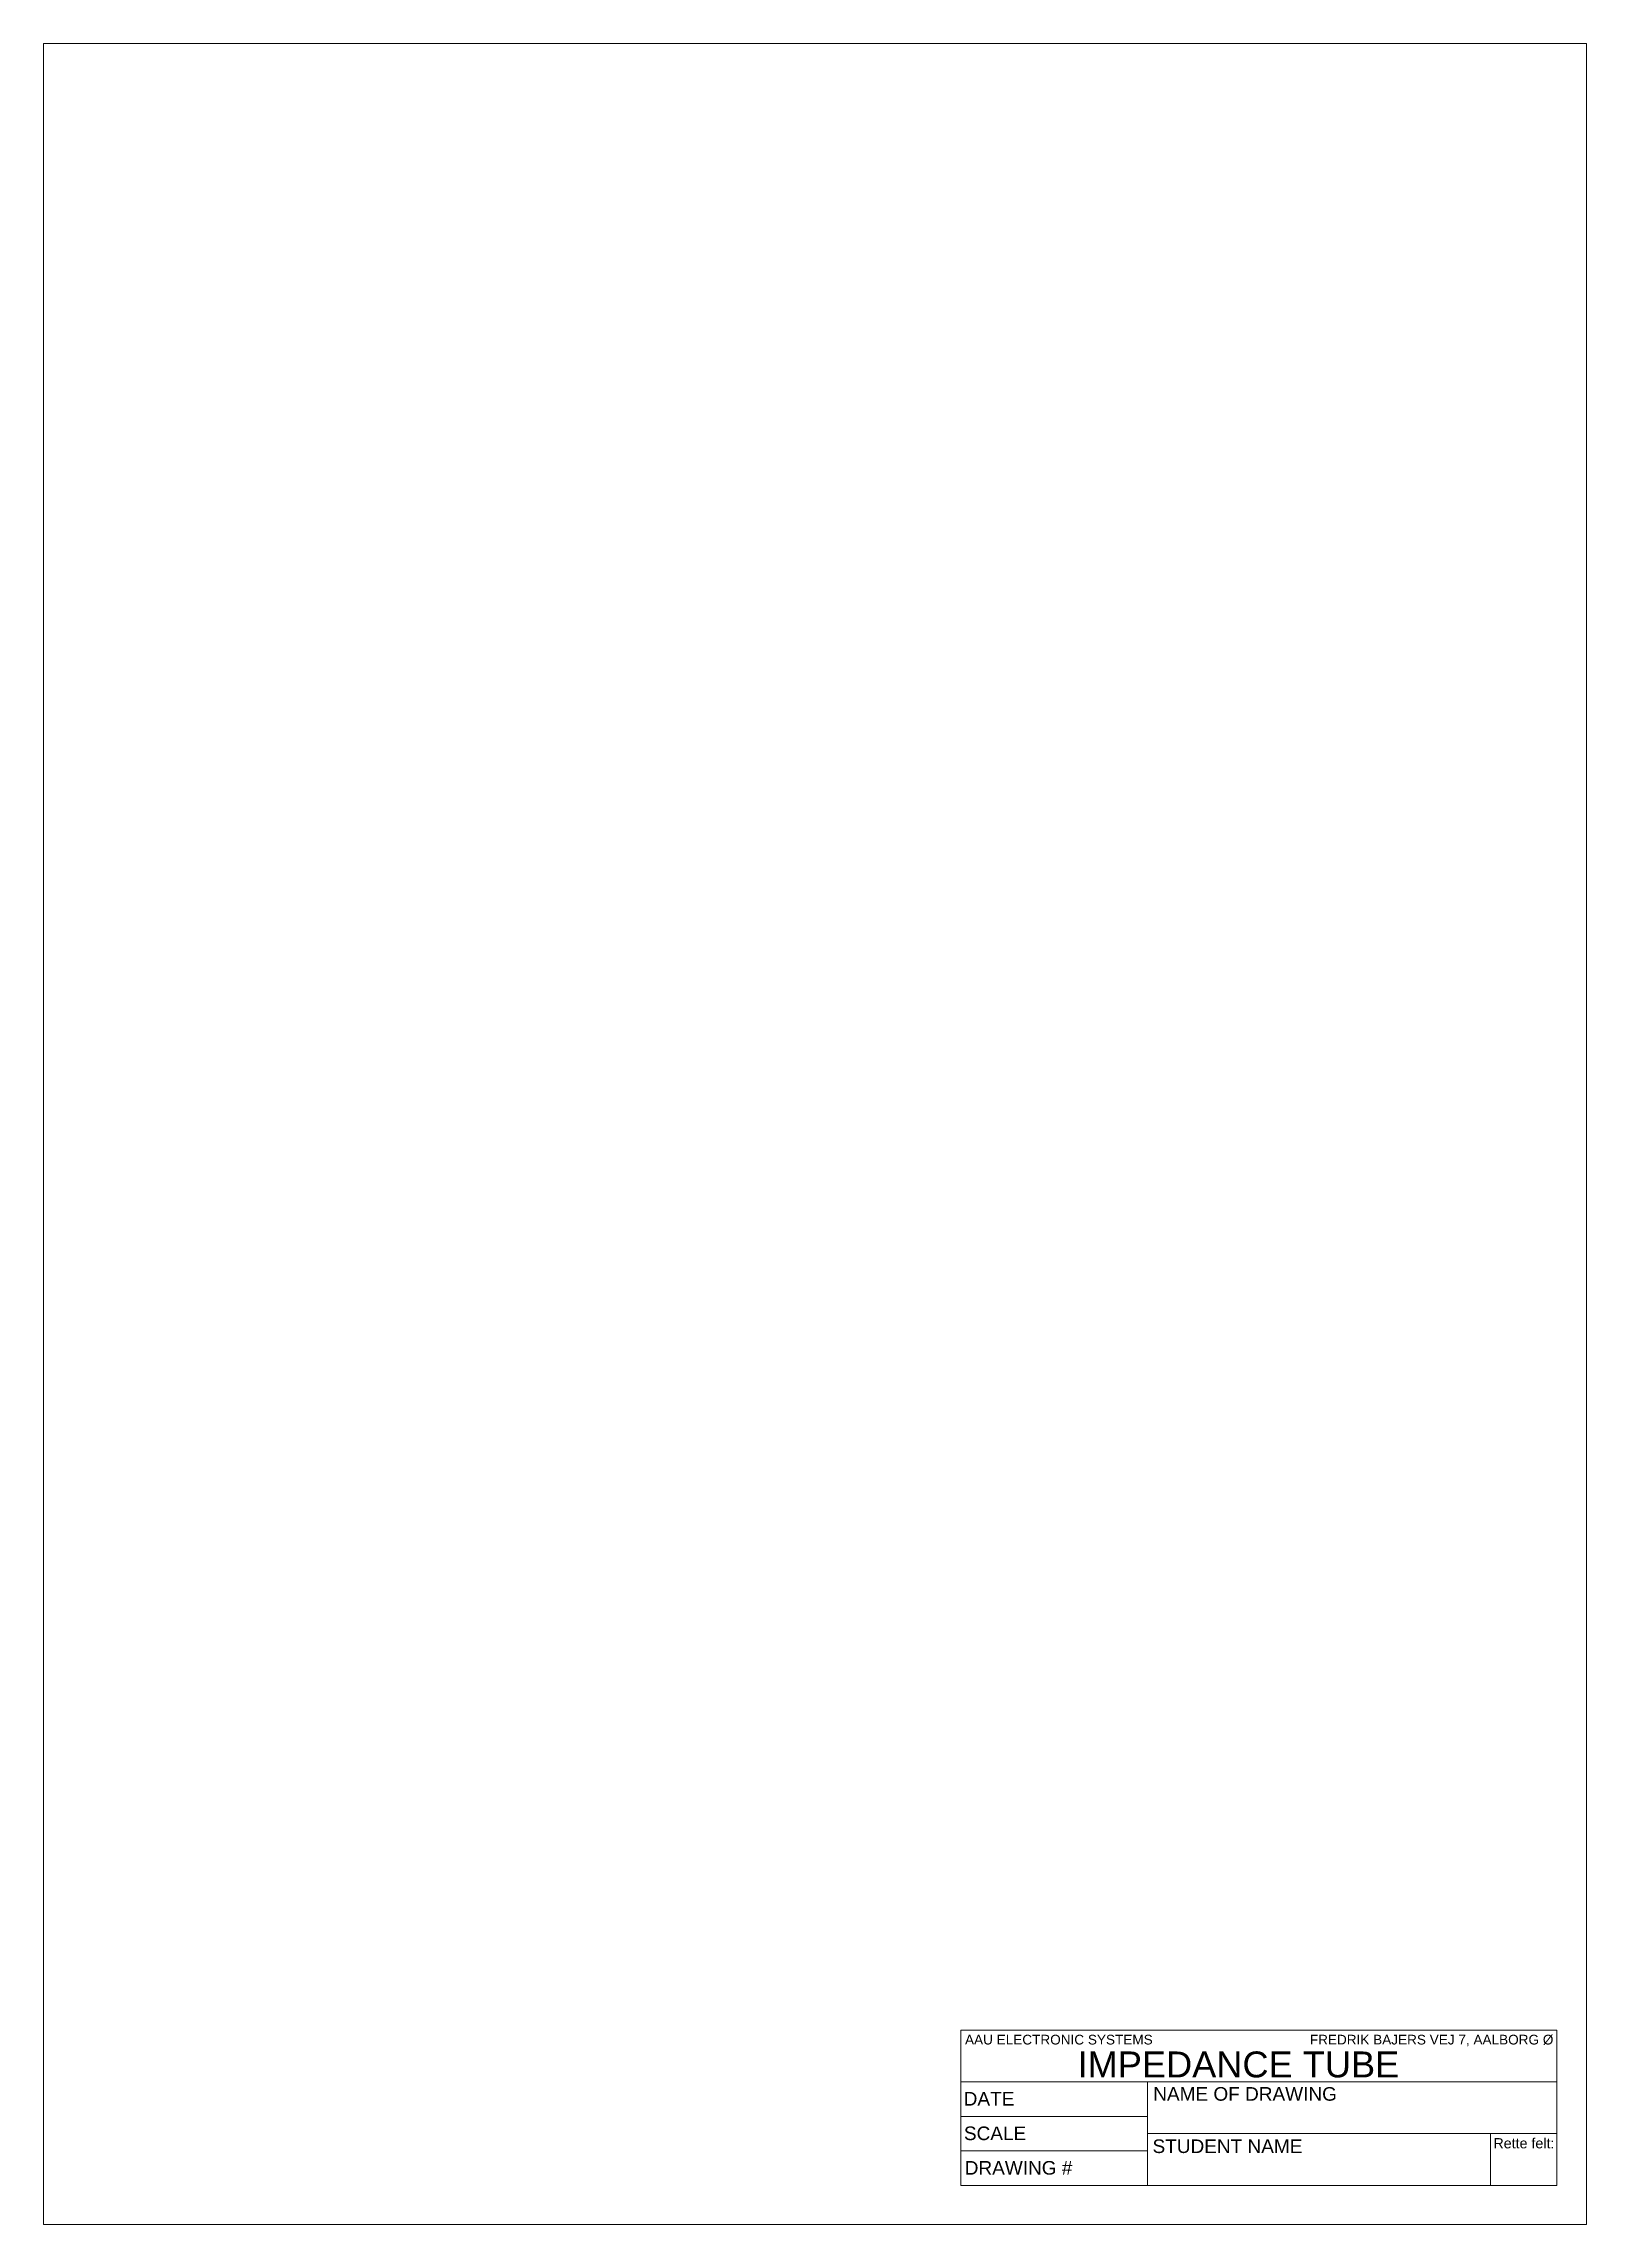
# Paper-space layout 'A3 stående' of a CAD drawing. Header units: millimetres. Extents: x -6 to 292, y -7 to 414.
import ezdxf

# ---------------------------------------------------------------- set-up
doc = ezdxf.new("R2010")
doc.units = ezdxf.units.MM
doc.layers.add('Tegnehoved', color=31, linetype='Continuous', lineweight=15)
doc.layers.add('Tynd fuldstregslinje (Projektionslinje)', color=30, linetype='Continuous', lineweight=9)
doc.layers.add('Usynling-linie-i-AutoCAD', color=4, linetype='Continuous', lineweight=9, plot=False)
doc.styles.add('Annotative', font='arial.ttf')

# ---------------------------------------------------------------- blocks, each defined once
blk = doc.blocks.new('Tegningshoved 2013')
at = {"layer": 'Tegnehoved', "color": 7}
for p, q in [((-83.72, 16.86), (-119.73, 16.86)), ((-83.72, 10.19), (-119.73, 10.19))]:
    blk.add_line(p, q, dxfattribs=at)
blk.add_lwpolyline([(-119.73, 3.53), (-119.73, 33.53), (-4.73, 33.53), (-4.73, 3.53)], close=True, dxfattribs=at)
for points in [[(-119.73, 23.53), (-4.73, 23.53), (-4.73, 13.53), (-83.72, 13.53)], [(-83.72, 3.53), (-83.72, 23.53)], [(-17.49, 3.53), (-17.49, 13.53)]]:
    blk.add_lwpolyline(points, dxfattribs=at)
at = {"layer": 'Tegnehoved', "color": 7, "style": 'Annotative'}
for s, height, p in [('AAU ELECTRONIC SYSTEMS', 1.875, (-118.94, 30.74)), ('FREDRIK BAJERS VEJ 7, AALBORG Ø', 1.875, (-52.38, 30.74)), ('IMPEDANCE TUBE', 5, (-97.21, 24.39)), ('DATE', 2.625, (-119.19, 18.95)), ('NAME OF DRAWING', 2.625, (-82.6, 19.89)), ('SCALE', 2.625, (-119.15, 12.28)), ('Rette felt:', 1.9688, (-16.94, 10.69)), ('STUDENT NAME', 2.625, (-82.74, 9.79)), ('DRAWING #', 2.625, (-118.99, 5.62))]:
    blk.add_text(s, height=height, dxfattribs=at).set_placement(p)
for tag, p in [('DATO', (-109.37, 18.66)), ('EMNE', (-82.82, 15.08)), ('MÅL', (-102.33, 12.11)), ('TEGN', (-97.3, 5.36)), ('NAVN', (-82.77, 5.17))]:
    blk.add_attdef(tag, p, '', height=3.5, dxfattribs=at)

psp = doc.layouts.new('A3 stående')

# ---------------------------------------------------------------- block references
at = {"layer": 'Tynd fuldstregslinje (Projektionslinje)'}
psp.add_blockref('Tegningshoved 2013', (290.93, -2.55), dxfattribs=at)

# ---------------------------------------------------------------- viewports
at = {"layer": 'Usynling-linie-i-AutoCAD', "ltscale": 0.4, "view_target_point": (855.56, 1194.29)}
psp.add_viewport(center=(143.04, 203.94), size=(297.79, 420.94), view_center_point=(107560.64, -58908.43), view_height=119587.312, dxfattribs=at)

doc.saveas('drawing.dxf')
